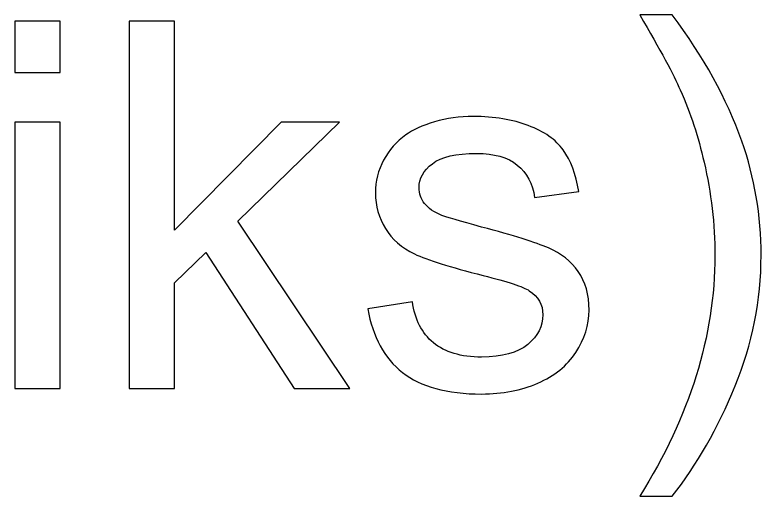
# Model space of a CAD drawing. Header units: millimetres. Extents: x 198 to 2433, y -984 to 145.
# Drawn here: x 1787.82 to 1824.73, y -65.7 to -41.88 of the extents above; entities that cross this region are included whole.
import ezdxf

# ---------------------------------------------------------------- set-up
doc = ezdxf.new("R2010")
doc.units = ezdxf.units.MM
doc.header["$MEASUREMENT"] = 0
doc.layers.add('Layer 1', color=7, linetype='Continuous')

msp = doc.modelspace()

# ---------------------------------------------------------------- linework, layer by layer
at = {"layer": 'Layer 1', "color": 250}
for points, knots in [([(1820.3372, -65.7012), (1820.3372, -65.7012), (1818.737, -65.7012), (1818.737, -65.7012), (1821.2093, -61.7346), (1822.4454, -57.7637), (1822.4454, -53.7886), (1822.4454, -52.235), (1822.2676, -50.694), (1821.912, -49.1658), (1821.6326, -47.9254), (1821.2389, -46.7359), (1820.7351, -45.5929), (1820.4134, -44.852), (1819.7445, -43.6117), (1818.737, -41.876), (1818.737, -41.876), (1820.3372, -41.876), (1820.3372, -41.876), (1821.8866, -43.9503), (1823.0338, -46.0331), (1823.7789, -48.1244), (1824.4139, -49.9236), (1824.7314, -51.8074), (1824.7314, -53.7759), (1824.7314, -56.0069), (1824.3038, -58.1659), (1823.4487, -60.2487), (1822.5978, -62.3315), (1821.5606, -64.1476), (1820.3372, -65.7012)], [0, 0, 0, 0, 0.1, 0.1, 0.1, 0.2, 0.2, 0.2, 0.3, 0.3, 0.3, 0.4, 0.4, 0.4, 0.5, 0.5, 0.5, 0.6, 0.6, 0.6, 0.7, 0.7, 0.7, 0.8, 0.8, 0.8, 0.9, 0.9, 0.9, 1, 1, 1, 1]), ([(1787.821, -44.7208), (1787.821, -44.7208), (1787.821, -42.1808), (1787.821, -42.1808), (1787.821, -42.1808), (1790.0562, -42.1808), (1790.0562, -42.1808), (1790.0562, -42.1808), (1790.0562, -44.7208), (1790.0562, -44.7208), (1790.0562, -44.7208), (1787.821, -44.7208), (1787.821, -44.7208)], [0, 0, 0, 0, 0.25, 0.25, 0.25, 0.5, 0.5, 0.5, 0.75, 0.75, 0.75, 1, 1, 1, 1]), ([(1793.4725, -60.3672), (1793.4725, -60.3672), (1793.4725, -42.1808), (1793.4725, -42.1808), (1793.4725, -42.1808), (1795.7077, -42.1808), (1795.7077, -42.1808), (1795.7077, -42.1808), (1795.7077, -52.5398), (1795.7077, -52.5398), (1795.7077, -52.5398), (1800.9909, -47.1846), (1800.9909, -47.1846), (1800.9909, -47.1846), (1803.878, -47.1846), (1803.878, -47.1846), (1803.878, -47.1846), (1798.8488, -52.0826), (1798.8488, -52.0826), (1798.8488, -52.0826), (1804.386, -60.3672), (1804.386, -60.3672), (1804.386, -60.3672), (1801.6343, -60.3672), (1801.6343, -60.3672), (1801.6343, -60.3672), (1797.2571, -53.632), (1797.2571, -53.632), (1797.2571, -53.632), (1795.7077, -55.139), (1795.7077, -55.139), (1795.7077, -55.139), (1795.7077, -60.3672), (1795.7077, -60.3672), (1795.7077, -60.3672), (1793.4725, -60.3672), (1793.4725, -60.3672)], [0, 0, 0, 0, 0.0833333, 0.0833333, 0.0833333, 0.1666667, 0.1666667, 0.1666667, 0.25, 0.25, 0.25, 0.3333333, 0.3333333, 0.3333333, 0.4166667, 0.4166667, 0.4166667, 0.5, 0.5, 0.5, 0.5833333, 0.5833333, 0.5833333, 0.6666667, 0.6666667, 0.6666667, 0.75, 0.75, 0.75, 0.8333333, 0.8333333, 0.8333333, 0.9166667, 0.9166667, 0.9166667, 1, 1, 1, 1]), ([(1787.821, -60.3672), (1787.821, -60.3672), (1787.821, -47.1846), (1787.821, -47.1846), (1787.821, -47.1846), (1790.0562, -47.1846), (1790.0562, -47.1846), (1790.0562, -47.1846), (1790.0562, -60.3672), (1790.0562, -60.3672), (1790.0562, -60.3672), (1787.821, -60.3672), (1787.821, -60.3672)], [0, 0, 0, 0, 0.25, 0.25, 0.25, 0.5, 0.5, 0.5, 0.75, 0.75, 0.75, 1, 1, 1, 1]), ([(1805.275, -56.4302), (1805.275, -56.4302), (1807.4848, -56.0746), (1807.4848, -56.0746), (1807.6076, -56.9594), (1807.9547, -57.6367), (1808.522, -58.1108), (1809.0892, -58.5807), (1809.8851, -58.8178), (1810.9011, -58.8178), (1811.9298, -58.8178), (1812.6918, -58.6104), (1813.1913, -58.1913), (1813.6866, -57.7764), (1813.9364, -57.2853), (1813.9364, -56.7223), (1813.9364, -56.2185), (1813.712, -55.8206), (1813.2675, -55.5327), (1812.9543, -55.3338), (1812.1923, -55.084), (1810.9815, -54.775), (1809.3475, -54.3643), (1808.2172, -54.0087), (1807.5822, -53.7082), (1806.9514, -53.4034), (1806.473, -52.9885), (1806.1471, -52.4551), (1805.8211, -51.9259), (1805.656, -51.3375), (1805.656, -50.694), (1805.656, -50.1056), (1805.7915, -49.5637), (1806.0582, -49.0642), (1806.3291, -48.5647), (1806.6932, -48.1498), (1807.1546, -47.8196), (1807.5017, -47.5656), (1807.9759, -47.3497), (1808.5728, -47.1719), (1809.1739, -46.9941), (1809.8131, -46.9052), (1810.4989, -46.9052), (1811.5319, -46.9052), (1812.4378, -47.0534), (1813.2167, -47.3539), (1813.9999, -47.6503), (1814.5756, -48.0567), (1814.9482, -48.5647), (1815.3165, -49.0769), (1815.5747, -49.7585), (1815.7144, -50.6136), (1815.7144, -50.6136), (1813.53, -50.9184), (1813.53, -50.9184), (1813.4326, -50.2326), (1813.1448, -49.695), (1812.6706, -49.3097), (1812.1965, -48.9245), (1811.5276, -48.734), (1810.6598, -48.734), (1809.6396, -48.734), (1808.9072, -48.9033), (1808.4712, -49.242), (1808.0351, -49.5807), (1807.815, -49.9786), (1807.815, -50.4316), (1807.815, -50.7194), (1807.9039, -50.9819), (1808.0859, -51.2147), (1808.268, -51.4518), (1808.5516, -51.6508), (1808.9411, -51.8074), (1809.1654, -51.8921), (1809.8174, -52.0826), (1810.9096, -52.3789), (1812.4844, -52.798), (1813.585, -53.1451), (1814.2116, -53.4118), (1814.8381, -53.6785), (1815.3292, -54.0722), (1815.6848, -54.5802), (1816.0446, -55.0925), (1816.2224, -55.7275), (1816.2224, -56.4895), (1816.2224, -57.2303), (1816.0065, -57.9288), (1815.5705, -58.585), (1815.1344, -59.2411), (1814.5079, -59.7491), (1813.6909, -60.109), (1812.8696, -60.4688), (1811.9425, -60.6466), (1810.9096, -60.6466), (1809.1993, -60.6466), (1807.8912, -60.291), (1806.9937, -59.584), (1806.0963, -58.8728), (1805.5248, -57.823), (1805.275, -56.4302)], [0, 0, 0, 0, 0.030303, 0.030303, 0.030303, 0.0606061, 0.0606061, 0.0606061, 0.0909091, 0.0909091, 0.0909091, 0.1212121, 0.1212121, 0.1212121, 0.1515152, 0.1515152, 0.1515152, 0.1818182, 0.1818182, 0.1818182, 0.2121212, 0.2121212, 0.2121212, 0.2424242, 0.2424242, 0.2424242, 0.2727273, 0.2727273, 0.2727273, 0.3030303, 0.3030303, 0.3030303, 0.3333333, 0.3333333, 0.3333333, 0.3636364, 0.3636364, 0.3636364, 0.3939394, 0.3939394, 0.3939394, 0.4242424, 0.4242424, 0.4242424, 0.4545455, 0.4545455, 0.4545455, 0.4848485, 0.4848485, 0.4848485, 0.5151515, 0.5151515, 0.5151515, 0.5454545, 0.5454545, 0.5454545, 0.5757576, 0.5757576, 0.5757576, 0.6060606, 0.6060606, 0.6060606, 0.6363636, 0.6363636, 0.6363636, 0.6666667, 0.6666667, 0.6666667, 0.6969697, 0.6969697, 0.6969697, 0.7272727, 0.7272727, 0.7272727, 0.7575758, 0.7575758, 0.7575758, 0.7878788, 0.7878788, 0.7878788, 0.8181818, 0.8181818, 0.8181818, 0.8484848, 0.8484848, 0.8484848, 0.8787879, 0.8787879, 0.8787879, 0.9090909, 0.9090909, 0.9090909, 0.9393939, 0.9393939, 0.9393939, 0.969697, 0.969697, 0.969697, 1, 1, 1, 1])]:
    msp.add_open_spline(points, degree=3, knots=knots, dxfattribs=at)

doc.saveas('drawing.dxf')
